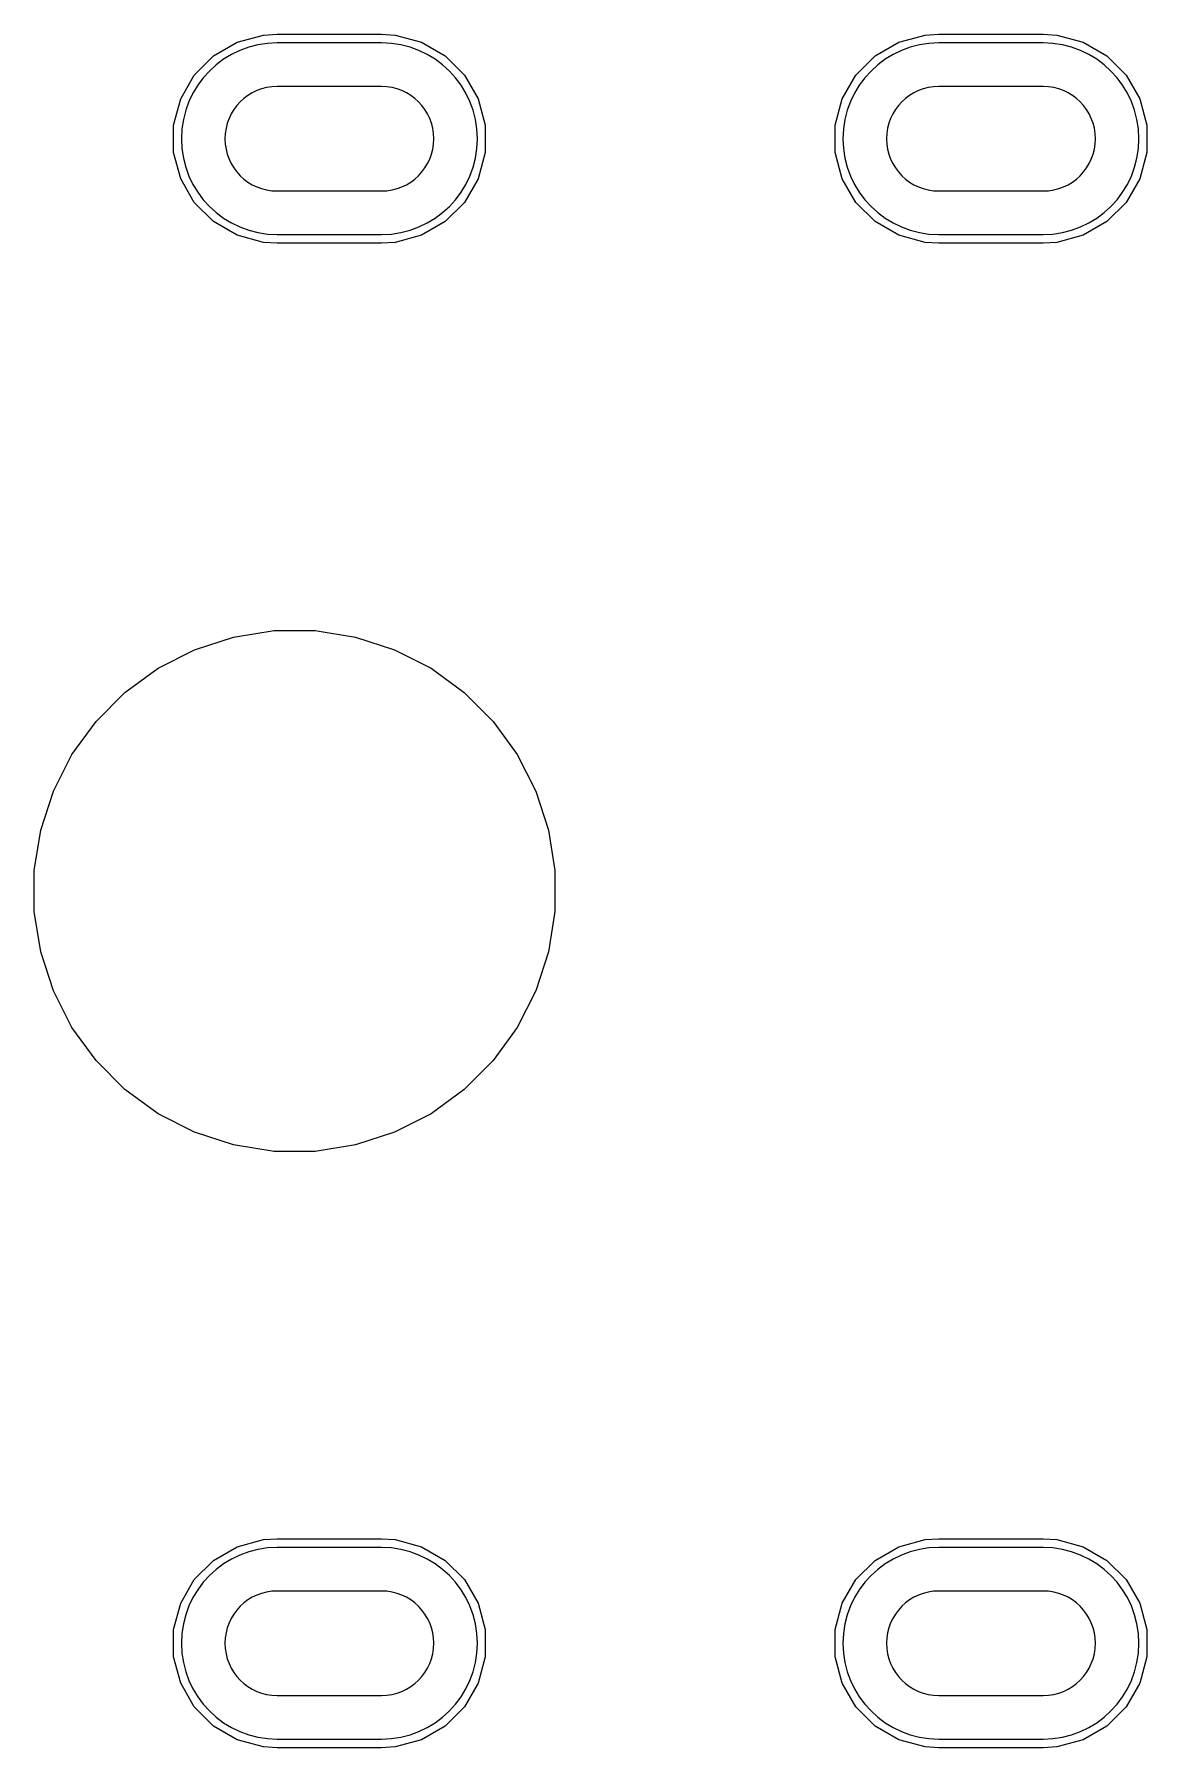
# Model space of a CAD drawing. Header units: millimetres. Extents: x 130.5 to 158.9, y -102.5 to -92.6.
# Drawn here: x 130.5 to 136.89, y -102.42 to -92.58 of the extents above.
import ezdxf

# ---------------------------------------------------------------- set-up
doc = ezdxf.new("R2010")
doc.units = ezdxf.units.MM
doc.layers.add('B.Mask', color=4, linetype='CONTINUOUS', true_color=0x02ffee)

msp = doc.modelspace()

# ---------------------------------------------------------------- linework, layer by layer
at = {"layer": 'B.Mask', "linetype": 'CONTINUOUS'}
for p, q in [((131.67039, -92.625672), (131.821684, -92.585133)), ((131.821684, -92.585133), (131.9, -92.58)), ((131.9, -92.58), (132.5, -92.58)), ((132.5, -92.58), (132.578316, -92.585133)), ((132.578316, -92.585133), (132.72961, -92.625672)), ((135.47039, -92.625672), (135.621684, -92.585133)), ((135.621684, -92.585133), (135.7, -92.58)), ((135.7, -92.58), (136.3, -92.58)), ((136.3, -92.58), (136.378316, -92.585133)), ((136.378316, -92.585133), (136.52961, -92.625672)), ((131.534743, -92.703988), (131.67039, -92.625672)), ((132.5, -92.63), (131.9, -92.63)), ((132.72961, -92.625672), (132.865257, -92.703988)), ((135.334743, -92.703988), (135.47039, -92.625672)), ((136.3, -92.63), (135.7, -92.63)), ((136.52961, -92.625672), (136.665257, -92.703988)), ((131.423988, -92.814743), (131.534743, -92.703988)), ((132.865257, -92.703988), (132.976012, -92.814743)), ((135.223988, -92.814743), (135.334743, -92.703988)), ((136.665257, -92.703988), (136.776012, -92.814743)), ((131.345672, -92.95039), (131.423988, -92.814743)), ((132.5, -92.88), (131.9, -92.88)), ((132.976012, -92.814743), (133.054328, -92.95039)), ((135.145672, -92.95039), (135.223988, -92.814743)), ((136.3, -92.88), (135.7, -92.88)), ((136.776012, -92.814743), (136.854328, -92.95039)), ((131.305133, -93.101684), (131.345672, -92.95039)), ((133.054328, -92.95039), (133.094867, -93.101684)), ((135.105133, -93.101684), (135.145672, -92.95039)), ((136.854328, -92.95039), (136.894867, -93.101684)), ((131.305133, -93.258316), (131.305133, -93.101684)), ((133.094867, -93.101684), (133.094867, -93.258316)), ((135.105133, -93.258316), (135.105133, -93.101684)), ((136.894867, -93.101684), (136.894867, -93.258316)), ((131.345672, -93.40961), (131.305133, -93.258316)), ((133.094867, -93.258316), (133.054328, -93.40961)), ((135.145672, -93.40961), (135.105133, -93.258316)), ((136.894867, -93.258316), (136.854328, -93.40961)), ((131.423988, -93.545257), (131.345672, -93.40961)), ((131.9, -93.48), (132.5, -93.48)), ((133.054328, -93.40961), (132.976012, -93.545257)), ((135.223988, -93.545257), (135.145672, -93.40961)), ((135.7, -93.48), (136.3, -93.48)), ((136.854328, -93.40961), (136.776012, -93.545257)), ((131.534743, -93.656012), (131.423988, -93.545257)), ((132.976012, -93.545257), (132.865257, -93.656012)), ((135.334743, -93.656012), (135.223988, -93.545257)), ((136.776012, -93.545257), (136.665257, -93.656012)), ((131.67039, -93.734328), (131.534743, -93.656012)), ((132.865257, -93.656012), (132.72961, -93.734328)), ((135.47039, -93.734328), (135.334743, -93.656012)), ((136.665257, -93.656012), (136.52961, -93.734328)), ((131.821684, -93.774867), (131.67039, -93.734328)), ((131.9, -93.78), (131.821684, -93.774867)), ((131.9, -93.73), (132.5, -93.73)), ((132.578316, -93.774867), (132.5, -93.78)), ((132.72961, -93.734328), (132.578316, -93.774867)), ((135.621684, -93.774867), (135.47039, -93.734328)), ((135.7, -93.78), (135.621684, -93.774867)), ((135.7, -93.73), (136.3, -93.73)), ((136.378316, -93.774867), (136.3, -93.78)), ((136.52961, -93.734328), (136.378316, -93.774867)), ((132.5, -93.78), (131.9, -93.78)), ((136.3, -93.78), (135.7, -93.78)), ((131.649832, -96.041445), (131.882311, -96.004624)), ((131.882311, -96.004624), (132.117689, -96.004624)), ((132.117689, -96.004624), (132.350168, -96.041445)), ((131.216252, -96.22104), (131.425975, -96.114181)), ((131.425975, -96.114181), (131.649832, -96.041445)), ((132.350168, -96.041445), (132.574025, -96.114181)), ((132.574025, -96.114181), (132.783748, -96.22104)), ((131.025828, -96.359391), (131.216252, -96.22104)), ((132.783748, -96.22104), (132.974172, -96.359391)), ((130.859391, -96.525828), (131.025828, -96.359391)), ((132.974172, -96.359391), (133.140609, -96.525828)), ((130.72104, -96.716252), (130.859391, -96.525828)), ((133.140609, -96.525828), (133.27896, -96.716252)), ((130.614181, -96.925975), (130.72104, -96.716252)), ((133.27896, -96.716252), (133.385819, -96.925975)), ((130.541445, -97.149832), (130.614181, -96.925975)), ((133.385819, -96.925975), (133.458555, -97.149832)), ((130.504624, -97.382311), (130.541445, -97.149832)), ((133.458555, -97.149832), (133.495376, -97.382311)), ((130.504624, -97.617689), (130.504624, -97.382311)), ((133.495376, -97.382311), (133.495376, -97.617689)), ((130.541445, -97.850168), (130.504624, -97.617689)), ((133.495376, -97.617689), (133.458555, -97.850168)), ((130.614181, -98.074025), (130.541445, -97.850168)), ((133.458555, -97.850168), (133.385819, -98.074025)), ((130.72104, -98.283748), (130.614181, -98.074025)), ((133.385819, -98.074025), (133.27896, -98.283748)), ((130.859391, -98.474172), (130.72104, -98.283748)), ((133.27896, -98.283748), (133.140609, -98.474172)), ((131.025828, -98.640609), (130.859391, -98.474172)), ((133.140609, -98.474172), (132.974172, -98.640609)), ((131.216252, -98.77896), (131.025828, -98.640609)), ((132.974172, -98.640609), (132.783748, -98.77896)), ((131.425975, -98.885819), (131.216252, -98.77896)), ((132.783748, -98.77896), (132.574025, -98.885819)), ((131.649832, -98.958555), (131.425975, -98.885819)), ((132.574025, -98.885819), (132.350168, -98.958555)), ((131.882311, -98.995376), (131.649832, -98.958555)), ((132.350168, -98.958555), (132.117689, -98.995376)), ((132.117689, -98.995376), (131.882311, -98.995376)), ((131.67039, -101.265672), (131.821684, -101.225133)), ((131.821684, -101.225133), (131.9, -101.22)), ((131.9, -101.22), (132.5, -101.22)), ((132.5, -101.22), (132.578316, -101.225133)), ((132.578316, -101.225133), (132.72961, -101.265672)), ((135.47039, -101.265672), (135.621684, -101.225133)), ((135.621684, -101.225133), (135.7, -101.22)), ((135.7, -101.22), (136.3, -101.22)), ((136.3, -101.22), (136.378316, -101.225133)), ((136.378316, -101.225133), (136.52961, -101.265672)), ((131.423988, -101.454743), (131.534743, -101.343988)), ((131.534743, -101.343988), (131.67039, -101.265672)), ((132.5, -101.27), (131.9, -101.27)), ((132.72961, -101.265672), (132.865257, -101.343988)), ((132.865257, -101.343988), (132.976012, -101.454743)), ((135.223988, -101.454743), (135.334743, -101.343988)), ((135.334743, -101.343988), (135.47039, -101.265672)), ((136.3, -101.27), (135.7, -101.27)), ((136.52961, -101.265672), (136.665257, -101.343988)), ((136.665257, -101.343988), (136.776012, -101.454743)), ((131.345672, -101.59039), (131.423988, -101.454743)), ((132.5, -101.52), (131.9, -101.52)), ((132.976012, -101.454743), (133.054328, -101.59039)), ((135.145672, -101.59039), (135.223988, -101.454743)), ((136.3, -101.52), (135.7, -101.52)), ((136.776012, -101.454743), (136.854328, -101.59039)), ((131.305133, -101.741684), (131.345672, -101.59039)), ((133.054328, -101.59039), (133.094867, -101.741684)), ((135.105133, -101.741684), (135.145672, -101.59039)), ((136.854328, -101.59039), (136.894867, -101.741684)), ((131.305133, -101.898316), (131.305133, -101.741684)), ((133.094867, -101.741684), (133.094867, -101.898316)), ((135.105133, -101.898316), (135.105133, -101.741684)), ((136.894867, -101.741684), (136.894867, -101.898316)), ((131.345672, -102.04961), (131.305133, -101.898316)), ((133.094867, -101.898316), (133.054328, -102.04961)), ((135.145672, -102.04961), (135.105133, -101.898316)), ((136.894867, -101.898316), (136.854328, -102.04961)), ((131.423988, -102.185257), (131.345672, -102.04961)), ((131.9, -102.12), (132.5, -102.12)), ((133.054328, -102.04961), (132.976012, -102.185257)), ((135.223988, -102.185257), (135.145672, -102.04961)), ((135.7, -102.12), (136.3, -102.12)), ((136.854328, -102.04961), (136.776012, -102.185257)), ((131.534743, -102.296012), (131.423988, -102.185257)), ((132.976012, -102.185257), (132.865257, -102.296012)), ((135.334743, -102.296012), (135.223988, -102.185257)), ((136.776012, -102.185257), (136.665257, -102.296012)), ((131.67039, -102.374328), (131.534743, -102.296012)), ((132.865257, -102.296012), (132.72961, -102.374328)), ((135.47039, -102.374328), (135.334743, -102.296012)), ((136.665257, -102.296012), (136.52961, -102.374328)), ((131.821684, -102.414867), (131.67039, -102.374328)), ((131.9, -102.42), (131.821684, -102.414867)), ((131.9, -102.37), (132.5, -102.37)), ((132.5, -102.42), (131.9, -102.42)), ((132.578316, -102.414867), (132.5, -102.42)), ((132.72961, -102.374328), (132.578316, -102.414867)), ((135.621684, -102.414867), (135.47039, -102.374328)), ((135.7, -102.42), (135.621684, -102.414867)), ((135.7, -102.37), (136.3, -102.37)), ((136.3, -102.42), (135.7, -102.42)), ((136.378316, -102.414867), (136.3, -102.42)), ((136.52961, -102.374328), (136.378316, -102.414867))]:
    msp.add_line(p, q, dxfattribs=at)
at = {"layer": 'B.Mask'}
for centre, radius, start, end in [((131.9, -93.18), 0.55, 90, 270), ((132.5, -93.18), 0.55, 270, 450), ((135.7, -93.18), 0.55, 90, 270), ((136.3, -93.18), 0.55, 270, 450), ((131.9, -93.18), 0.3, 90, 270), ((132.5, -93.18), 0.3, 270, 450), ((135.7, -93.18), 0.3, 90, 270), ((136.3, -93.18), 0.3, 270, 450), ((131.9, -101.82), 0.55, 90, 270), ((132.5, -101.82), 0.55, 270, 450), ((135.7, -101.82), 0.55, 90, 270), ((136.3, -101.82), 0.55, 270, 450), ((131.9, -101.82), 0.3, 90, 270), ((132.5, -101.82), 0.3, 270, 450), ((135.7, -101.82), 0.3, 90, 270), ((136.3, -101.82), 0.3, 270, 450)]:
    msp.add_arc(centre, radius, start, end, dxfattribs=at)

doc.saveas('drawing.dxf')
